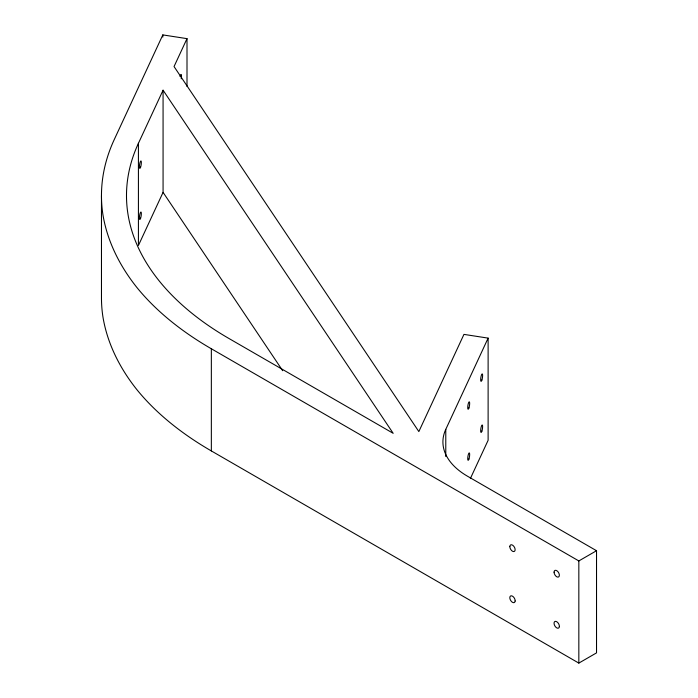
<?xml version="1.0" encoding="UTF-8"?>
<svg xmlns="http://www.w3.org/2000/svg" width="698" height="698" viewBox="0 0 698 698"><rect width="100%" height="100%" fill="white"/><g stroke="black" fill="none" stroke-linecap="round" stroke-linejoin="round"><path stroke-width="1.05" d="M187.003 86.465L187.003 38.643L162.826 34.9L114.254 139.565A375.131 216.581 0 0 0 102.894 214.495C107.256 241.299 119.829 266.025 136.616 287.148A375.131 216.581 0 0 0 211.346 348.764L578.834 560.939L596.528 550.722L596.528 652.883L578.834 663.1L211.346 450.934A375.131 216.581 0 0 1 136.616 389.318C119.829 368.186 107.256 343.46 102.894 316.665A375.131 216.581 0 0 1 101.472 297.784L101.472 195.623M138.422 143.308L163.07 90.199L393.183 433.318L229.04 338.547A350.108 202.132 0 0 1 138.422 143.308L138.422 245.469L163.07 192.36L163.07 90.199M187.003 38.643L174.046 66.554L418.844 431.573L463.952 334.386L488.12 338.129L488.12 440.29L470.365 478.549M445.778 456.536L445.778 429.366L488.12 338.129M596.528 550.722L467.538 476.245A84.065 48.537 0 0 1 445.778 429.366M163.07 192.36L282.681 370.717M578.834 560.939L578.834 663.1M211.346 348.764L211.346 450.934M162.826 34.9L162.826 37.073M180.04 76.527A3.752 0.794 -81.2 0 1 181.297 74.607A3.752 0.794 -81.2 0 1 181.21 78.822M515.124 601.004L515.089 600.184A3.752 2.164 60 0 0 512.332 596.101A3.752 2.164 60 0 0 509.828 597.488L509.872 598.308A3.752 2.164 60 0 0 512.629 602.391A3.752 2.164 60 0 0 515.124 601.004M559.36 626.603L559.334 625.792A3.752 2.164 60 0 0 556.62 621.674A3.752 2.164 60 0 0 554.072 622.974L554.099 623.785A3.752 2.164 60 0 0 556.812 627.903A3.752 2.164 60 0 0 559.36 626.603M468.943 407.955A3.752 0.794 -81.2 0 0 469.379 401.882A3.752 0.794 -81.2 0 0 467.756 406.76A3.752 0.794 -81.2 0 0 468.943 407.955M481.899 431.12A3.752 0.794 -81.2 0 0 482.335 425.056A3.752 0.794 -81.2 0 0 480.704 429.933A3.752 0.794 -81.2 0 0 481.899 431.12M481.899 380.044A3.752 0.794 -81.2 0 0 482.335 373.971A3.752 0.794 -81.2 0 0 480.704 378.848A3.752 0.794 -81.2 0 0 481.899 380.044M468.943 459.031A3.752 0.794 -81.2 0 0 469.379 452.967A3.752 0.794 -81.2 0 0 467.756 457.844A3.752 0.794 -81.2 0 0 468.943 459.031M554.064 572.177A3.752 2.164 60 0 0 558.042 577.124A3.752 2.164 60 0 0 558.042 571.819A3.752 2.164 60 0 0 554.064 572.177M509.828 546.63A3.752 2.164 60 0 0 513.807 551.586A3.752 2.164 60 0 0 513.807 546.281A3.752 2.164 60 0 0 509.828 546.63M140.621 167.075A3.752 0.794 -81.2 0 0 141.057 161.011A3.752 0.794 -81.2 0 0 139.426 165.888A3.752 0.794 -81.2 0 0 140.621 167.075M140.621 218.16A3.752 0.794 -81.2 0 0 141.057 212.096A3.752 0.794 -81.2 0 0 139.426 216.973A3.752 0.794 -81.2 0 0 140.621 218.16"/></g></svg>
